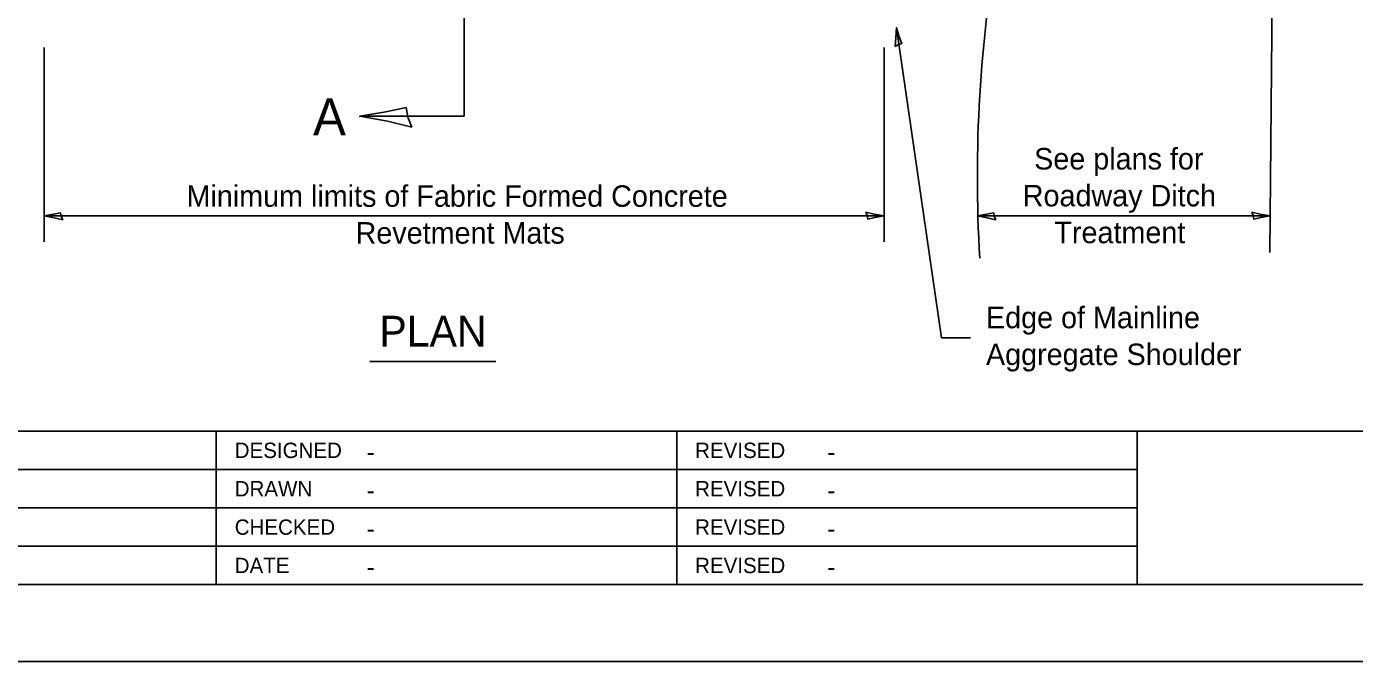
# Model space of a CAD drawing. Extents: x 0 to 2.83, y -0.07 to 1.83.
# Drawn here: x 0.578 to 1.299, y 0 to 0.345 of the extents above; entities that cross this region are included whole.
import ezdxf

# ---------------------------------------------------------------- set-up
doc = ezdxf.new("R2010")
doc.units = 0
for name, color, linetype in [('RD_Pr_Roadway_Dimensions', 7, 'Continuous'), ('RD_Pr_Roadway_Notes', 7, 'Continuous'), ('SH_General_Details', 7, 'Continuous'), ('SH_Printer_Plotting_Border', 7, 'Continuous')]:
    doc.layers.add(name, color=color, linetype=linetype)

msp = doc.modelspace()

# ---------------------------------------------------------------- linework, layer by layer
at = {"layer": 'RD_Pr_Roadway_Dimensions'}
for p, q in [((0.58778, 0.33323), (0.58778, 0.22777)), ((1.04378, 0.33323), (1.04378, 0.22777)), ((1.04378, 0.24182), (0.58778, 0.24182)), ((1.2534, 0.24182), (1.09444, 0.24182))]:
    msp.add_line(p, q, dxfattribs=at)
for points in [[(0.59778, 0.23973), (0.59696, 0.24165), (0.59665, 0.24349), (0.59278, 0.24269), (0.58778, 0.24182), (0.59311, 0.24085)], [(1.03378, 0.24391), (1.03459, 0.24199), (1.03491, 0.24015), (1.03878, 0.24096), (1.04378, 0.24182), (1.03844, 0.24279)], [(1.10444, 0.23973), (1.10363, 0.24165), (1.10331, 0.24349), (1.09944, 0.24269), (1.09444, 0.24182), (1.09978, 0.24085)], [(1.2434, 0.24391), (1.24421, 0.24199), (1.24453, 0.24015), (1.2484, 0.24096), (1.2534, 0.24182), (1.24806, 0.24279)]]:
    msp.add_lwpolyline(points, close=True, dxfattribs=at)
at = {"layer": 'RD_Pr_Roadway_Notes'}
for p, q in [((1.07491, 0.1757), (1.05043, 0.34395)), ((1.09071, 0.1757), (1.07491, 0.1757)), ((0.76457, 0.16281), (0.83295, 0.1628))]:
    msp.add_line(p, q, dxfattribs=at)
msp.add_lwpolyline([(1.0498, 0.33375), (1.05159, 0.33483), (1.05337, 0.33541), (1.05201, 0.33912), (1.05043, 0.34395), (1.05024, 0.33853)], close=True, dxfattribs=at)
at = {"layer": 'SH_General_Details'}
for p, q in [((0.81578, 0.29591), (0.81578, 1.60839)), ((1.25468, 0.38024), (1.25321, 0.22189)), ((0.81578, 0.29591), (0.75908, 0.29591)), ((0.16666, 0.125), (2.79166, 0.125)), ((0.68118, 0.125), (0.68118, 0.04167)), ((0.93118, 0.125), (0.93118, 0.04167)), ((1.18118, 0.125), (1.18118, 0.04167)), ((0.41452, 0.10417), (1.18118, 0.10417)), ((0.41452, 0.08333), (1.18118, 0.08333)), ((0.41452, 0.0625), (1.18118, 0.0625)), ((2.83333, 0), (-0.00001, 0))]:
    msp.add_line(p, q, dxfattribs=at)
for points in [[(0.16666, 1.79167), (2.79166, 1.79167), (2.79166, 0.04167), (0.16666, 0.04167)], [(0.7874, 0.28999), (0.7851, 0.29543), (0.78421, 0.30065), (0.77324, 0.29837), (0.75908, 0.29591), (0.77419, 0.29317)]]:
    msp.add_lwpolyline(points, close=True, dxfattribs=at)
msp.add_arc((1.84212, 0.26292), 0.7477, 169.84016, 183.38202, dxfattribs=at)
at = {"layer": 'SH_Printer_Plotting_Border'}
msp.add_lwpolyline([(-0.00001, 0), (2.83333, 0), (2.83333, 1.83333), (-0.00001, 1.83333)], close=True, dxfattribs=at)

# ---------------------------------------------------------------- texts
at = {"layer": 'RD_Pr_Roadway_Dimensions'}
for s, height, p in [('See plans for', 0.0116667, (1.12526, 0.26701)), ('Minimum limits of Fabric Formed Concrete', 0.0116667, (0.66499, 0.24677)), ('Roadway Ditch', 0.0116667, (1.11908, 0.24701)), ('Revetment Mats', 0.0116667, (0.7568, 0.22677)), ('Treatment', 0.011667, (1.13625, 0.22701))]:
    msp.add_text(s, height=height, dxfattribs=at).set_placement(p)
at = {"layer": 'RD_Pr_Roadway_Notes'}
for s, height, p in [('PLAN', 0.016667, (0.76971, 0.17094)), ('Edge of Mainline', 0.0116667, (1.0991, 0.18085)), ('Aggregate Shoulder', 0.0116667, (1.0991, 0.16085))]:
    msp.add_text(s, height=height, dxfattribs=at).set_placement(p)
at = {"layer": 'SH_General_Details'}
for s, height, p in [('A', 0.02, (0.73372, 0.28562)), ('DESIGNED', 0.008333, (0.69118, 0.11042)), ('REVISED', 0.008333, (0.94118, 0.11042)), ('-', 0.01, (0.76282, 0.10875)), ('-', 0.01, (1.01282, 0.10875)), ('DRAWN', 0.008333, (0.69118, 0.08958)), ('REVISED', 0.008333, (0.94118, 0.08958)), ('-', 0.01, (0.76282, 0.08792)), ('-', 0.01, (1.01282, 0.08792)), ('CHECKED', 0.008333, (0.69118, 0.06875)), ('REVISED', 0.008333, (0.94118, 0.06875)), ('-', 0.01, (0.76282, 0.06708)), ('-', 0.01, (1.01282, 0.06708)), ('DATE', 0.008333, (0.69118, 0.04792)), ('-', 0.01, (0.76282, 0.04625)), ('REVISED', 0.008333, (0.94118, 0.04792)), ('-', 0.01, (1.01282, 0.04625))]:
    msp.add_text(s, height=height, dxfattribs=at).set_placement(p)

doc.saveas('drawing.dxf')
